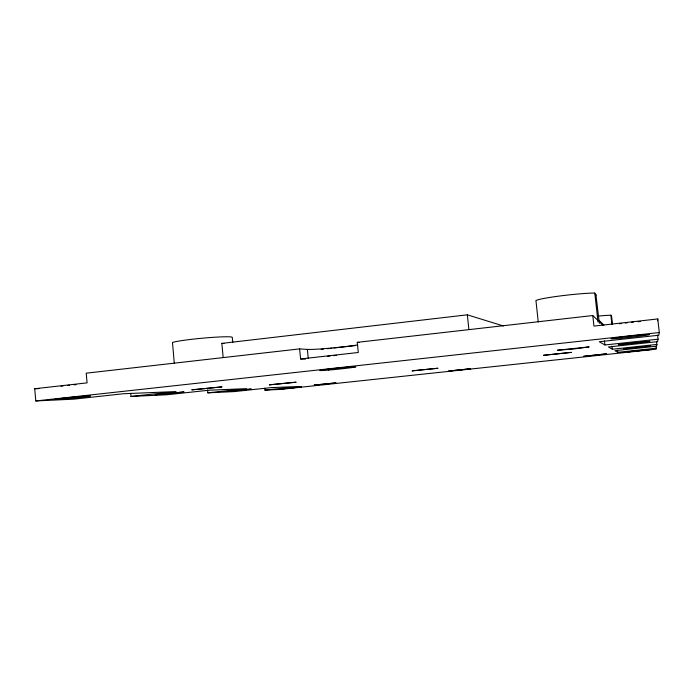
<?xml version="1.0" encoding="UTF-8"?>
<svg xmlns="http://www.w3.org/2000/svg" width="694" height="694" viewBox="0 0 694 694"><rect width="100%" height="100%" fill="white"/><g stroke="black" fill="none" stroke-linecap="round" stroke-linejoin="round"><path stroke-width="1.04" d="M657.574 320.758L657.773 318.945L593.943 326.093L592.789 315.536L357.254 342.342L358.286 352.491L300.606 358.954L299.608 348.9L86.203 373.181L87.097 382.862L34.7 388.735L35.793 400.95L73.824 399.154L123.332 393.741L176.024 391.563L130.984 396.456L130.698 393.359M656.151 346.132L656.194 349.186L280.281 389.421L264.926 390.141L264.735 388.224M656.732 341.24L656.758 346.159L614.867 350.67L617.764 352.318L656.385 348.18M657.6 335.089L658.059 339.192L657.6 341.648L608.412 346.974L612.351 349.229L657.088 344.406M657.773 318.945L659.3 332.539L658.797 335.228L599.252 341.734L604.908 344.97L658.059 339.192M595.981 295.123L599.338 323.196M223.164 357.297L221.828 343.391L467.34 314.824L503.332 325.946M321.131 349.446L323.274 349.203M327.568 348.718L331.862 348.232M334.005 347.989L355.475 345.56M35.793 400.95L659.3 332.539M207.549 389.898L207.836 392.839L246.717 388.64L209.128 390.202L166.95 394.765L130.984 396.456M264.926 390.141L299.123 386.48L270.972 387.642L234.242 391.589L207.836 392.839M34.7 388.735L38.933 388.614M612.507 324.471L611.596 316.23L610.867 315.215L609.575 315.241A23.223 1.154 -6.3 0 0 598.089 316.1M596.233 295.045L594.472 293.05A32.063 2.221 -6.4 0 0 557.23 296.338A32.063 2.221 -6.4 0 0 535.994 301.049L538.249 321.964M300.606 358.954L305.447 359.128M299.608 348.9L307.373 349.403A29.408 1.449 -5.7 0 0 329.199 348.249A29.408 1.449 -5.7 0 0 357.714 344.935M221.828 343.391L223.98 343.53M357.254 342.342L359.206 342.532M592.789 315.536L602.886 325.156M603.901 325.078L599.529 320.828L599.755 322.857M617.539 350.288L617.764 352.318M610.867 315.215L611.908 324.662M612.004 346.089L612.351 349.229M604.465 340.901L604.908 344.97M594.801 293.059L597.976 321.947M467.34 314.824L468.892 329.52M307.373 349.403L308.257 358.251M232.785 342.628L232.273 337.353A30.276 1.943 -5.3 0 0 204.435 338.013A30.276 1.943 -5.3 0 0 172.494 342.524L174.263 362.997M61.063 386.168A17.94 0.642 -5.3 0 1 63.076 385.933M67.509 385.465A17.94 0.642 -5.3 0 1 69.383 385.283M74.111 384.84A17.94 0.642 -5.3 0 1 75.976 384.684M619.551 323.742A19.311 0.807 -6.3 0 1 621.39 323.499M625.294 323.014A19.311 0.807 -6.3 0 1 627.324 322.779M631.393 322.328A19.311 0.807 -6.3 0 1 633.396 322.129M638.133 321.678A19.311 0.807 -6.3 0 1 640.267 321.504M327.377 356.378A18.105 0.737 -5.8 0 1 329.954 356.065M333.632 355.658A18.105 0.737 -5.8 0 1 336.495 355.354M191.917 389.837L221.872 386.888L191.917 389.837M606.565 353.836L583.637 356.334L606.565 353.836M226.6 391.503L251.124 389.065L226.6 391.503M543.437 355.311L571.396 352.379L543.437 355.311M557.525 350.218L574.224 348.935L589.163 346.896L557.525 350.218M269.385 384.84L295.974 382.203L269.385 384.84M448.792 370.995L470.584 368.766L448.792 370.995M618.866 344.588L618.441 344.745L649.905 341.327L618.866 344.588M280.107 389.039L301.37 386.914L280.107 389.039M623.949 348.787L650.217 346.037L623.949 348.787M314.278 385.066L335.861 382.914L314.278 385.066M627.68 351.867L650.452 349.481L627.68 351.867M412.704 370.752L412.062 370.891L437.975 368.245L412.704 370.752M155.994 394.626L155.092 394.799L184.057 391.945L155.994 394.626M62.816 399.067A17.949 0.477 -5.5 0 0 90.394 396.057A17.949 0.477 -5.5 0 0 64.447 398.087A17.949 0.477 -5.5 0 0 62.816 399.067M328.652 370.076A18.113 0.547 -5.8 0 0 355.849 366.848A18.113 0.547 -5.8 0 0 329.008 369.087A18.113 0.547 -5.8 0 0 328.652 370.076M620.67 338.186A19.319 0.59 -6.2 0 0 649.445 334.534A19.319 0.59 -6.2 0 0 620.601 337.163A19.319 0.59 -6.2 0 0 620.67 338.186"/></g></svg>
